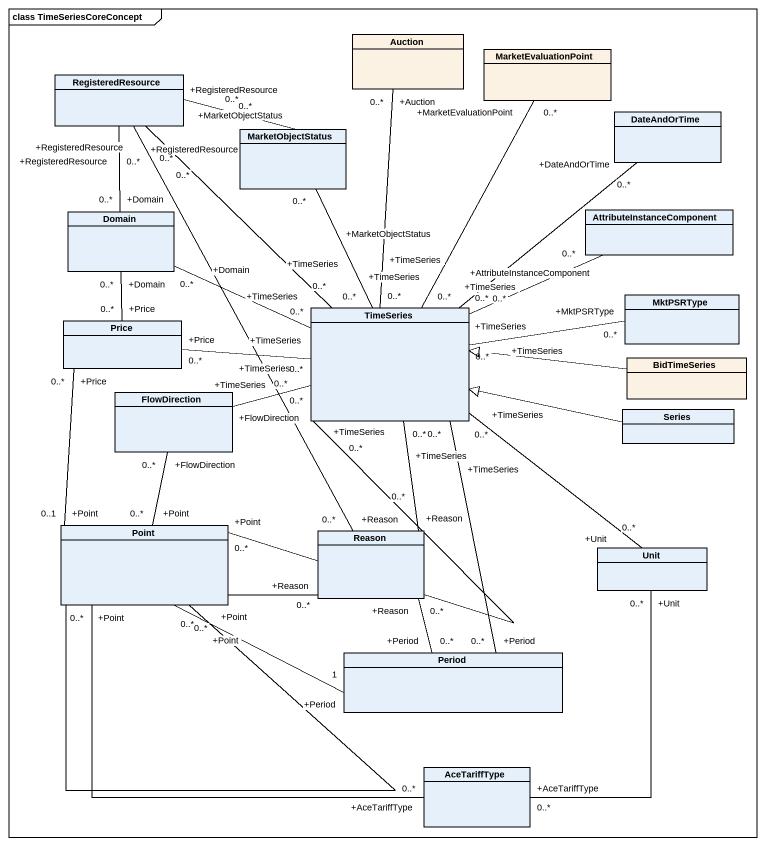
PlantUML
@startuml
mainframe class TimeSeriesCoreConcept
hide circle
hide empty members
class Auction #FCF2E3
class MarketEvaluationPoint #FCF2E3
class RegisteredResource
class DateAndOrTime
class MarketObjectStatus
class Domain
class AttributeInstanceComponent
class Price
class TimeSeries
class MktPSRType
class BidTimeSeries #FCF2E3
class FlowDirection
class Series
class Point
class Reason
class Unit
class Period
class AceTariffType
Auction "+Auction\n0..*" -- "+TimeSeries\n0..*" TimeSeries
RegisteredResource "+RegisteredResource\n0..*" -- "+TimeSeries\n0..*" TimeSeries
RegisteredResource "+RegisteredResource\n0..*" -- "+Reason\n0..*" Reason
MarketObjectStatus "+MarketObjectStatus\n0..*" -left- "+RegisteredResource\n0..*" RegisteredResource
MarketObjectStatus "+MarketObjectStatus\n0..*" -- "+TimeSeries\n0..*" TimeSeries
Domain "+Domain\n0..*" -up- "+RegisteredResource\n0..*" RegisteredResource
AttributeInstanceComponent "+AttributeInstanceComponent\n0..*" -left- "+TimeSeries\n0..*" TimeSeries
Price "+Price\n0..*" -up- "+Domain\n0..*" Domain
Price "+Price\n0..*" -right- "+TimeSeries\n0..*" TimeSeries
Price "+Price\n0..*" -- "+Point\n0..1" Point
TimeSeries "+TimeSeries\n0..*" -up- "+MarketEvaluationPoint\n0..*" MarketEvaluationPoint
TimeSeries "+TimeSeries\n0..*" -up- "+DateAndOrTime\n0..*" DateAndOrTime
TimeSeries "+TimeSeries\n0..*" -left- "+Domain\n0..*" Domain
TimeSeries "+TimeSeries\n0..*" -left- "+FlowDirection\n0..*" FlowDirection
TimeSeries "+TimeSeries\n0..*" -- "+Reason\n0..*" Reason
TimeSeries "+TimeSeries\n0..*" -- "+Period\n0..*" Period
MktPSRType "+MktPSRType\n0..*" -left- "+TimeSeries\n0..*" TimeSeries
BidTimeSeries -left-|> TimeSeries
FlowDirection "+FlowDirection\n0..*" -- "+Point\n0..*" Point
Series -left-|> TimeSeries
Point "+Point\n0..*" -up- "+TimeSeries\n0..*" TimeSeries
Point "+Point\n0..*" -right- "+Period\n1" Period
Point "+Point\n0..*" -- "+AceTariffType\n0..*" AceTariffType
Reason "+Reason\n0..*" -left- "+Point\n0..*" Point
Unit "+Unit\n0..*" -up- "+TimeSeries\n0..*" TimeSeries
Period "+Period\n0..*" -up- "+Reason\n0..*" Reason
AceTariffType "+AceTariffType\n0..*" -up- "+Unit\n0..*" Unit
@enduml
